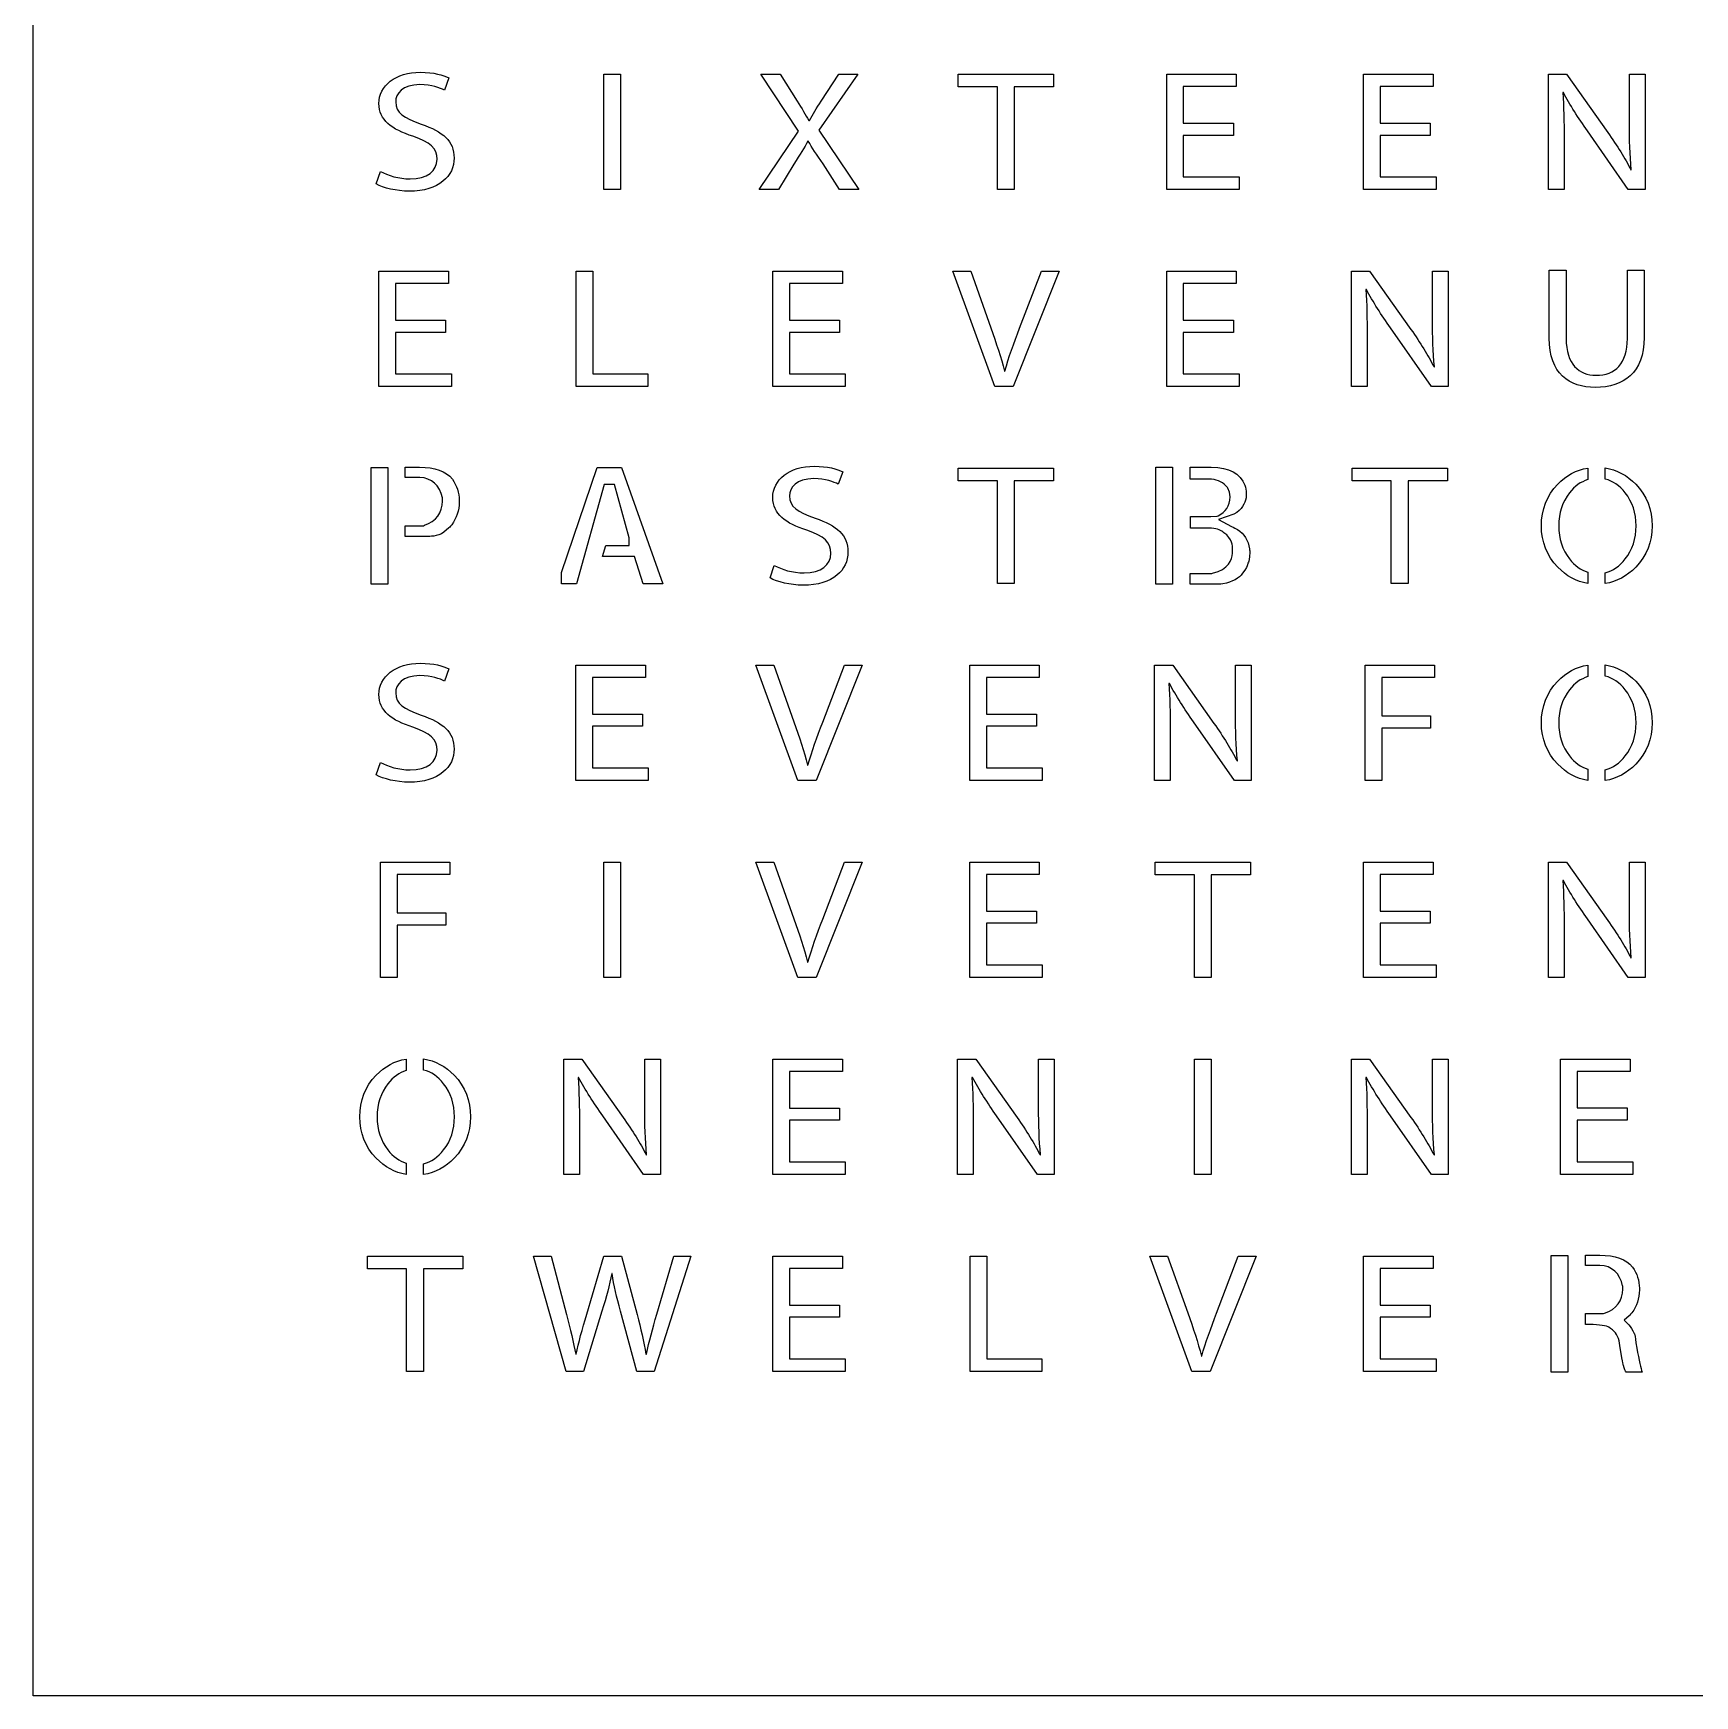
# Model space of a CAD drawing. Extents: x 9 to 290, y 9 to 290.
# Drawn here: x 9 to 149.4, y 9.1 to 149.6 of the extents above; entities that cross this region are included whole.
import ezdxf

# ---------------------------------------------------------------- set-up
doc = ezdxf.new("R2010")
doc.units = 0
doc.layers.get('0').update_dxf_attribs({"linetype": 'CONTINUOUS'})

msp = doc.modelspace()

# ---------------------------------------------------------------- linework, layer by layer
at = {"color": 1}
for points in [[(289.947738, 9.099226), (8.959925, 9.099226), (8.959925, 290.087074), (289.947738, 290.087074)], [(58.594026, 136.394534), (57.189805, 136.394534), (57.189805, 146.144148), (58.594026, 146.144148)], [(90.468513, 145.07479), (87.158464, 145.07479), (87.158464, 146.144148), (95.215853, 146.144148), (95.215853, 145.07479), (91.889269, 145.07479), (91.889269, 136.394534), (90.468513, 136.394534)], [(110.410336, 140.965481), (106.181138, 140.965481), (106.181138, 137.450108), (110.894026, 137.450108), (110.894026, 136.39453), (104.775538, 136.39453), (104.775538, 146.144148), (110.65287, 146.144148), (110.65287, 145.08857), (106.181138, 145.08857), (106.181138, 142.0059), (110.410336, 142.0059)], [(127.057952, 140.965481), (122.827372, 140.965481), (122.827372, 137.450108), (127.541642, 137.450108), (127.541642, 136.39453), (121.423154, 136.39453), (121.423154, 146.144148), (127.300487, 146.144148), (127.300487, 145.08857), (122.827372, 145.08857), (122.827372, 142.007276), (127.057952, 142.007276)], [(43.819846, 124.317858), (39.590649, 124.317858), (39.590649, 120.802485), (44.303536, 120.802485), (44.303536, 119.746907), (38.185048, 119.746907), (38.185048, 129.496524), (44.06238, 129.496524), (44.06238, 128.440946), (39.590649, 128.440946), (39.590649, 125.358277), (43.819846, 125.358277)], [(54.864365, 129.496524), (56.268586, 129.496524), (56.268586, 120.802488), (60.919462, 120.802488), (60.919462, 119.746911), (54.864365, 119.746911)], [(77.115093, 124.317858), (72.885895, 124.317858), (72.885895, 120.802485), (77.598782, 120.802485), (77.598782, 119.746911), (71.480295, 119.746911), (71.480295, 129.496524), (77.357627, 129.496524), (77.357627, 128.440946), (72.885895, 128.440946), (72.885895, 125.358277), (77.115093, 125.358277)], [(110.410336, 124.317858), (106.181138, 124.317858), (106.181138, 120.802488), (110.894026, 120.802488), (110.894026, 119.746911), (104.775538, 119.746911), (104.775538, 129.496521), (110.65287, 129.496521), (110.65287, 128.440943), (106.181138, 128.440943), (106.181138, 125.358273), (110.410336, 125.358273)], [(37.522207, 112.891615), (38.926425, 112.891615), (38.926425, 103.026241), (37.522207, 103.026241)], [(60.511919, 103.053818), (59.780181, 105.375804), (57.079227, 105.375804), (57.352076, 106.314256), (59.344719, 106.314256), (59.344719, 106.952282), (58.087949, 111.452953), (57.232188, 111.452953), (54.870232, 103.053818), (53.610706, 103.053818), (53.610706, 104.026711), (56.632741, 112.894377), (58.69153, 112.894377), (62.171075, 103.053818)], [(90.468517, 111.779551), (87.158468, 111.779551), (87.158468, 112.848908), (95.215853, 112.848908), (95.215853, 111.779551), (91.889273, 111.779551), (91.889273, 103.099291), (90.468517, 103.099291)], [(103.869471, 112.910189), (105.273692, 112.910189), (105.273692, 103.046194), (103.869471, 103.046194)], [(123.763065, 111.779544), (120.454402, 111.779544), (120.454402, 112.848901), (128.510401, 112.848901), (128.510401, 111.779544), (125.183828, 111.779544), (125.183828, 103.099291), (123.763065, 103.099291)], [(42.335252, 107.074107)], [(60.467466, 91.023997), (56.236893, 91.023997), (56.236893, 87.507245), (60.951156, 87.507245), (60.951156, 86.451667), (54.832672, 86.451667), (54.832672, 96.201285), (60.708624, 96.201285), (60.708624, 95.145703), (56.236893, 95.145703), (56.236893, 92.064413), (60.467466, 92.064413)], [(93.762716, 91.022618), (89.533515, 91.022618), (89.533515, 87.507245), (94.246402, 87.507245), (94.246402, 86.451667), (88.127911, 86.451667), (88.127911, 96.201285), (94.005243, 96.201285), (94.005243, 95.145703), (89.533512, 95.145703), (89.533512, 92.063033), (93.762712, 92.063033)], [(121.551315, 96.201281), (127.413485, 96.201281), (127.413485, 95.145707), (122.956915, 95.145707), (122.956915, 91.904562), (127.073114, 91.904562), (127.073114, 90.862764), (122.956915, 90.862764), (122.956915, 86.451667), (121.551315, 86.451667)], [(38.313209, 79.553658), (44.175379, 79.553658), (44.175379, 78.498084), (39.718809, 78.498084), (39.718809, 75.256939), (43.835008, 75.256939), (43.835008, 74.215141), (39.718809, 74.215141), (39.718809, 69.804048), (38.313209, 69.804048)], [(58.594026, 69.804048), (57.189805, 69.804048), (57.189805, 79.553658), (58.594026, 79.553658)], [(93.762716, 74.374998), (89.533515, 74.374998), (89.533515, 70.859625), (94.246406, 70.859625), (94.246406, 69.804048), (88.127915, 69.804048), (88.127915, 79.553661), (94.005247, 79.553661), (94.005247, 78.498084), (89.533515, 78.498084), (89.533515, 75.415414), (93.762716, 75.415414)], [(107.115445, 78.4843), (103.806783, 78.4843), (103.806783, 79.553658), (111.862781, 79.553658), (111.862781, 78.4843), (108.536208, 78.4843), (108.536208, 69.804044), (107.115445, 69.804044)], [(127.057952, 74.374995), (122.828755, 74.374995), (122.828755, 70.859622), (127.541642, 70.859622), (127.541642, 69.804044), (121.423158, 69.804044), (121.423158, 79.553661), (127.300487, 79.553661), (127.300487, 78.498084), (122.828755, 78.498084), (122.828755, 75.41541), (127.057952, 75.41541)], [(77.115096, 57.727371), (72.885899, 57.727371), (72.885899, 54.211998), (77.598786, 54.211998), (77.598786, 53.156421), (71.480299, 53.156421), (71.480299, 62.906038), (77.357631, 62.906038), (77.357631, 61.85046), (72.885899, 61.85046), (72.885899, 58.76779), (77.115096, 58.76779)], [(108.536892, 53.156421), (107.132671, 53.156421), (107.132671, 62.906034), (108.536892, 62.906034)], [(143.705572, 57.727371), (139.474995, 57.727371), (139.474995, 54.211998), (144.189265, 54.211998), (144.189265, 53.156421), (138.070778, 53.156421), (138.070778, 62.906038), (143.948106, 62.906038), (143.948106, 61.85046), (139.474995, 61.85046), (139.474995, 58.769166), (143.705572, 58.769166)], [(40.524959, 45.189054), (37.216293, 45.189054), (37.216293, 46.258411), (45.272298, 46.258411), (45.272298, 45.189054), (41.947094, 45.189054), (41.947094, 36.508801), (40.524959, 36.508801)], [(77.115096, 41.079748), (72.885895, 41.079748), (72.885895, 37.564375), (77.598786, 37.564375), (77.598786, 36.508804), (71.480299, 36.508804), (71.480299, 46.258411), (77.357631, 46.258411), (77.357631, 45.202833), (72.885895, 45.202833), (72.885895, 42.120163), (77.115096, 42.120163)], [(88.159615, 46.258411), (89.563836, 46.258411), (89.563836, 37.564372), (94.214712, 37.564372), (94.214712, 36.508797), (88.159615, 36.508797)], [(127.057959, 41.079748), (122.828758, 41.079748), (122.828758, 37.564372), (127.541649, 37.564372), (127.541649, 36.508797), (121.423161, 36.508797), (121.423161, 46.258408), (127.30049, 46.258408), (127.30049, 45.202833), (122.828758, 45.202833), (122.828758, 42.120163), (127.057959, 42.120163)], [(137.288285, 46.301129), (138.692503, 46.301129), (138.692503, 36.435755), (137.288285, 36.435755)]]:
    msp.add_lwpolyline(points, close=True, dxfattribs=at)
for points in [[(73.256576, 138.534624), (71.948823, 136.394534), (70.333761, 136.394534), (73.660344, 141.326528), (70.463297, 146.144148), (72.094894, 146.144148), (73.530808, 143.857986)], [(75.564793, 143.857986), (77.050312, 146.144148), (78.665374, 146.144148), (75.355328, 141.399567), (78.745299, 136.394534), (77.115071, 136.394534)], [(137.044833, 136.394537), (137.044833, 146.144151), (138.57997, 146.144151), (142.066405, 141.210778)], [(143.890911, 142.065174), (143.890911, 146.144162), (145.215206, 146.144162), (145.215206, 136.394544), (143.794451, 136.394544), (140.33971, 141.341687)], [(44.102851, 145.818929), (43.714245, 144.792289)], [(138.304348, 144.596614), (138.256117, 144.582821)], [(74.531264, 142.209851), (74.580872, 142.209851)], [(138.369115, 140.56033), (138.369115, 136.39452), (137.044833, 136.394537)], [(74.466477, 140.473525), (74.434797, 140.473525)], [(37.951291, 136.864437), (38.306824, 137.920015)], [(77.115071, 136.394534), (75.727385, 138.548404)], [(144.020461, 138.044045), (144.052141, 138.057838)], [(90.241716, 119.746907), (86.690512, 129.496524), (88.20911, 129.496524), (89.904097, 124.694063)], [(92.341826, 124.678904), (94.182885, 129.496524), (95.683569, 129.496524), (91.79337, 119.746907), (90.241716, 119.746907)], [(120.397214, 119.746914), (120.397214, 129.496524), (121.93235, 129.496524), (125.418785, 124.563151)], [(127.243291, 125.417547), (127.243291, 129.496535), (128.567586, 129.496535), (128.567586, 119.746921), (127.146831, 119.746921), (123.69209, 124.69406)], [(137.118553, 123.833476), (137.118553, 129.575765), (138.537929, 129.575765)], [(138.537929, 129.575765), (138.537929, 123.804541)], [(143.720727, 123.804541), (143.720727, 129.575765), (145.141486, 129.575765), (145.141486, 123.891353)], [(121.656729, 127.948987), (121.608497, 127.935194)], [(121.721495, 123.9127), (121.721495, 119.746896), (120.397214, 119.746914)], [(91.065784, 121.047778), (91.098839, 121.047778)], [(127.372841, 121.396418), (127.404521, 121.410211)], [(41.635658, 112.05785), (40.402319, 112.05785), (40.402319, 112.921876), (41.614989, 112.921876)], [(77.398098, 112.523693), (77.009492, 111.497053)], [(108.56999, 111.908392), (106.748221, 111.909803), (106.748221, 112.910263), (108.546562, 112.910263)], [(140.365208, 112.848911), (140.365208, 111.867749)], [(141.841085, 111.913225), (141.841085, 112.859936)], [(110.129927, 110.404956), (110.080326, 110.801842), (109.949411, 111.138081), (109.902558, 111.198716)], [(43.555263, 110.056937), (43.555263, 110.302231), (43.551135, 110.322904)], [(44.96638, 110.124463), (44.96638, 109.981147)], [(111.495568, 110.716427), (111.495568, 110.526259)], [(108.56448, 107.757713), (106.778543, 107.759124), (106.778543, 108.745797), (108.516244, 108.745797), (109.028876, 108.784384), (109.112936, 108.820212)], [(110.712843, 109.090344), (110.451014, 108.945649), (109.141878, 108.511567), (110.241553, 107.91901)], [(40.402309, 107.073469), (40.402309, 107.978837), (41.942956, 107.978837), (42.031147, 108.010552)], [(44.100971, 107.805225), (43.66964, 107.430398)], [(110.326957, 105.668606), (110.328368, 106.00209)], [(71.246537, 103.569198), (71.60207, 104.624775)], [(111.699498, 104.895596), (111.637487, 104.82256), (111.616814, 104.676489)], [(140.365208, 104.051519), (140.365208, 103.099294)], [(141.841085, 103.088266), (141.841085, 104.004666)], [(106.771618, 103.037929), (106.771618, 103.940542), (108.586489, 103.940542), (108.654018, 103.957087)], [(108.516227, 103.037989), (106.771618, 103.037929)], [(44.102851, 95.876066), (43.714245, 94.849427)], [(73.594096, 86.451667), (70.042895, 96.201285), (71.56149, 96.201285), (73.256478, 91.398824)], [(75.694206, 91.383665), (77.535265, 96.201285), (79.035949, 96.201285), (75.14575, 86.451667), (73.594096, 86.451667)], [(103.749594, 86.451671), (103.749594, 96.201281), (105.284734, 96.201281), (108.771172, 91.267908)], [(110.595667, 92.122304), (110.595667, 96.201292), (111.919963, 96.201292), (111.919963, 86.451674), (110.499211, 86.451674), (107.044466, 91.398817)], [(140.365208, 96.201288), (140.365208, 95.220125)], [(141.841085, 95.265602), (141.841085, 96.212312)], [(105.009109, 94.653744), (104.960873, 94.639951)], [(105.073872, 90.617463), (105.073872, 86.451653), (103.749594, 86.451671)], [(37.951291, 86.921574), (38.306824, 87.977152)], [(74.418164, 87.752535), (74.451219, 87.752535)], [(110.725221, 88.101175), (110.756901, 88.114968)], [(140.365208, 87.403895), (140.365208, 86.451671)], [(141.841085, 86.440643), (141.841085, 87.357043)], [(73.594096, 69.804044), (70.042895, 79.553661), (71.56149, 79.553661), (73.256478, 74.7512)], [(75.694206, 74.736041), (77.535265, 79.553661), (79.035949, 79.553661), (75.14575, 69.804044), (73.594096, 69.804044)], [(137.044833, 69.804051), (137.044833, 79.553661), (138.57997, 79.553661), (142.066405, 74.620288)], [(143.890907, 75.474684), (143.890907, 79.553672), (145.215206, 79.553672), (145.215206, 69.804055), (143.794451, 69.804055), (140.33971, 74.751197)], [(138.304348, 78.006124), (138.256117, 77.992331)], [(138.369115, 73.969844), (138.369115, 69.804033), (137.044833, 69.804051)], [(74.418164, 71.104915), (74.451219, 71.104915)], [(144.020458, 71.453555), (144.052137, 71.467348)], [(40.479482, 62.906045), (40.479482, 61.924882)], [(41.95536, 61.970359), (41.95536, 62.917069)], [(53.806731, 53.156428), (53.806731, 62.906038), (55.341867, 62.906038), (58.828302, 57.972665)], [(60.652808, 58.82706), (60.652808, 62.906049), (61.977104, 62.906049), (61.977104, 53.156431), (60.556348, 53.156431), (57.101607, 58.103573)], [(87.101974, 53.156428), (87.101974, 62.906041), (88.637111, 62.906041), (92.123545, 57.972668)], [(93.948055, 58.827064), (93.948055, 62.906052), (95.27235, 62.906052), (95.27235, 53.156435), (93.851595, 53.156435), (90.396854, 58.103577)], [(120.397217, 53.156424), (120.397217, 62.906038), (121.932354, 62.906038), (125.418788, 57.972665)], [(127.243291, 58.82706), (127.243291, 62.906049), (128.56759, 62.906049), (128.56759, 53.156431), (127.146834, 53.156431), (123.692093, 58.103573)], [(55.066246, 61.358501), (55.018014, 61.344708)], [(88.361492, 61.358505), (88.313261, 61.344711)], [(121.656732, 61.358501), (121.6085, 61.344708)], [(55.131012, 57.32222), (55.131012, 53.15641), (53.806731, 53.156428)], [(88.426259, 57.32222), (88.426259, 53.15641), (87.101974, 53.156428)], [(121.721499, 57.322217), (121.721499, 53.156407), (120.397217, 53.156424)], [(60.782359, 54.805931), (60.814038, 54.819725)], [(94.077605, 54.805935), (94.109285, 54.819729)], [(127.372841, 54.805931), (127.404521, 54.819725)], [(40.479482, 54.108652), (40.479482, 53.156428)], [(41.95536, 53.1454), (41.95536, 54.0618)], [(54.008516, 36.508797), (51.248306, 46.258415), (52.733832, 46.258415), (54.025051, 41.325041)], [(55.753097, 41.340197), (57.205549, 46.258415), (58.675916, 46.258415), (59.998832, 41.311258)], [(61.660729, 41.340197), (63.099399, 46.258415), (64.535317, 46.258415), (61.451267, 36.508797), (59.98228, 36.508797), (58.609756, 41.586866)], [(106.889343, 36.508797), (103.338139, 46.258411), (104.856737, 46.258411), (106.551724, 41.45595)], [(108.989453, 41.440791), (110.830512, 46.258411), (112.331196, 46.258411), (108.440997, 36.508797), (106.889343, 36.508797)], [(141.401736, 45.467431), (140.168397, 45.467431), (140.168397, 46.331457), (141.381067, 46.331457)], [(57.900066, 44.768755), (57.868387, 44.768755)], [(143.32134, 43.466518), (143.32134, 43.711812), (143.317213, 43.732484)], [(144.732458, 43.534043), (144.732458, 43.390727)], [(57.027781, 41.586866), (55.477489, 36.508797), (54.008516, 36.508797)], [(140.168387, 40.483049), (140.168387, 41.388418), (141.709034, 41.388418), (141.797225, 41.420133)], [(143.867049, 41.214805), (143.435718, 40.839979), (143.835352, 40.43208)], [(142.143112, 40.251543), (142.09626, 40.276343)], [(144.290107, 39.716876), (144.306652, 39.682445), (144.328701, 39.646613)], [(54.832583, 37.95574), (54.864263, 37.95574)], [(60.75813, 37.970895), (60.789809, 37.970895)], [(144.43894, 38.920389), (144.521606, 38.48214)], [(107.71341, 37.809669), (107.746466, 37.809669)], [(143.392993, 37.009018), (143.370945, 37.06414)], [(144.969468, 36.435755), (143.60521, 36.435755)]]:
    msp.add_lwpolyline(points, dxfattribs=at)
for points in [[(38.177287, 143.648517), (38.177287, 145.167116), (39.581508, 146.295729), (41.696798, 146.295729)], [(41.696798, 146.295729), (42.811628, 146.295729), (43.619161, 146.064219), (44.102851, 145.818929)], [(41.648566, 145.253934), (40.16442, 145.253934), (39.598046, 144.458805), (39.598046, 143.793213)], [(43.714245, 144.792289), (43.360088, 144.964544), (42.633864, 145.253934), (41.648566, 145.253934)], [(41.050499, 140.885552), (39.274207, 141.449171), (38.177287, 142.274614), (38.177287, 143.648517)], [(39.598046, 143.793213), (39.598046, 142.88233), (40.259504, 142.433089), (41.761565, 141.912192)], [(73.530808, 143.857986), (73.934569, 143.221332), (74.240498, 142.730749), (74.531264, 142.209851)], [(74.580872, 142.209851), (74.888177, 142.788629), (75.162405, 143.236491), (75.564793, 143.857986)], [(138.256117, 144.582821), (138.337421, 143.352233), (138.369115, 142.180902), (138.369115, 140.56033)], [(140.33971, 141.341687), (139.580409, 142.427582), (138.854184, 143.541037), (138.304348, 144.596614)], [(41.761565, 141.912192), (43.602623, 141.276917), (44.538309, 140.480408), (44.538309, 139.048628)], [(144.052141, 138.057838), (143.923983, 139.360082), (143.890911, 140.546572), (143.890911, 142.065174)], [(43.101019, 138.94803), (43.101019, 139.858913), (42.520862, 140.379814), (41.050499, 140.885552)], [(142.066405, 141.210778), (142.873934, 140.068382), (143.503698, 139.041746), (144.020461, 138.044045)], [(74.434797, 140.473525), (74.128872, 139.909903), (73.821571, 139.38763), (73.256576, 138.534624)], [(75.727385, 138.548404), (75.162391, 139.373851), (74.806858, 139.909903), (74.466477, 140.473525)], [(38.306824, 137.920015), (38.936588, 137.572748), (39.85574, 137.283361), (40.825878, 137.283361)], [(44.538309, 139.048628), (44.538309, 137.543809), (43.295322, 136.242942), (40.728035, 136.242942)], [(40.825878, 137.283361), (42.263172, 137.283361), (43.101019, 137.962733), (43.101019, 138.94803)], [(40.728035, 136.242942), (39.679351, 136.242942), (38.532824, 136.517173), (37.951291, 136.864437)], [(121.608497, 127.935194), (121.689801, 126.704607), (121.721495, 125.533275), (121.721495, 123.9127)], [(123.69209, 124.69406), (122.932789, 125.779955), (122.206564, 126.89341), (121.656729, 127.948987)], [(127.404521, 121.410211), (127.276364, 122.712451), (127.243291, 123.898941), (127.243291, 125.417547)], [(89.904097, 124.694063), (90.372628, 123.376661), (90.775017, 122.19155), (91.065784, 121.047778)], [(91.098839, 121.047778), (91.40614, 122.176388), (91.858136, 123.406975), (92.341826, 124.678904)], [(125.418785, 124.563151), (126.226314, 123.420751), (126.856078, 122.394119), (127.372841, 121.396418)], [(141.025287, 119.66767), (138.797002, 119.66767), (137.118553, 120.808687), (137.118553, 123.833476)], [(138.537929, 123.804541), (138.537929, 121.620347), (139.61969, 120.69293), (141.073519, 120.69293)], [(145.141486, 123.891353), (145.141486, 120.895502), (143.381732, 119.66767), (141.025287, 119.66767)], [(141.073519, 120.69293), (142.688577, 120.69293), (143.720727, 121.647909), (143.720727, 123.804541)], [(41.614989, 112.921876), (42.906208, 112.921876), (43.839139, 112.585637), (44.390354, 111.921424)], [(71.472534, 110.353278), (71.472534, 111.87188), (72.876755, 113.000489), (74.992045, 113.000489)], [(74.992045, 113.000489), (76.106875, 113.000489), (76.914408, 112.768979), (77.398098, 112.523693)], [(108.546562, 112.910263), (110.067916, 112.910263), (110.991202, 112.41279), (111.370166, 111.390289)], [(137.829619, 111.479143), (138.551709, 112.235685), (139.404715, 112.694571), (140.365208, 112.848911)], [(141.841085, 112.859936), (142.822245, 112.70973), (143.693168, 112.246709), (144.43042, 111.47776)], [(43.551135, 110.322904), (43.319625, 111.414309), (42.643004, 112.016511), (41.635658, 112.05785)], [(44.390354, 111.921424), (44.767943, 111.366074), (44.96638, 110.755603), (44.96638, 110.124463)], [(74.943813, 111.958695), (73.459667, 111.958695), (72.893293, 111.163566), (72.893293, 110.497973)], [(77.009492, 111.497053), (76.655335, 111.669308), (75.929111, 111.958695), (74.943813, 111.958695)], [(109.902558, 111.198716), (109.581467, 111.613498), (109.132229, 111.851895), (108.56999, 111.908392)], [(111.370166, 111.390289), (111.455602, 111.187717), (111.495568, 110.969986), (111.495568, 110.716427)], [(136.448826, 107.973415), (136.448826, 109.337673), (136.913223, 110.517273), (137.829619, 111.479143)], [(140.365208, 111.867749), (139.783676, 111.689984), (139.266916, 111.317913), (138.828696, 110.759808)], [(143.538828, 110.759808), (143.060645, 111.370279), (142.49014, 111.758885), (141.841085, 111.913225)], [(144.43042, 111.47776), (145.346813, 110.515891), (145.81121, 109.33767), (145.81121, 107.973411)], [(42.031147, 108.010552), (43.027472, 108.36195), (43.555263, 109.070261), (43.555263, 110.056937)], [(44.96638, 109.981147), (44.96638, 109.253543), (44.755539, 108.607236), (44.337995, 108.060159)], [(74.345746, 107.590313), (72.569454, 108.153931), (71.472534, 108.979375), (71.472534, 110.353278)], [(72.893293, 110.497973), (72.893293, 109.58709), (73.554751, 109.137849), (75.056811, 108.616952)], [(109.112936, 108.820212), (109.767504, 109.10133), (110.129927, 109.663569), (110.129927, 110.404956)], [(111.495568, 110.526259), (111.495568, 110.012251), (111.23925, 109.542341), (110.712843, 109.090344)], [(138.828696, 110.759808), (138.22098, 109.985348), (137.913679, 109.042772), (137.913679, 107.958256)], [(144.452469, 107.958256), (144.452469, 109.042772), (144.145161, 109.985348), (143.538828, 110.759808)], [(75.056811, 108.616952), (76.89787, 107.981677), (77.833556, 107.185172), (77.833556, 105.753389)], [(42.335252, 107.074174), (42.335252, 107.074174), (41.362799, 107.05837), (40.402309, 107.073469)], [(43.66964, 107.430398), (43.170354, 107.035683), (42.335252, 107.074107), (42.335252, 107.074107)], [(44.337995, 108.060159), (44.267711, 107.966455), (44.187786, 107.881015), (44.100971, 107.805225)], [(76.396266, 105.652791), (76.396266, 106.563673), (75.816109, 107.084574), (74.345746, 107.590313)], [(109.602143, 107.388397), (109.42162, 107.595107), (109.089511, 107.712236), (108.56448, 107.757713)], [(110.328368, 106.00209), (110.353168, 106.237735), (110.338034, 106.888169), (109.602143, 107.388397)], [(110.241553, 107.91901), (110.448259, 107.807391), (110.617755, 107.720572), (110.750046, 107.657185)], [(110.750046, 107.657185), (111.341228, 107.300273), (111.678847, 106.760082), (111.767041, 106.01594)], [(137.830998, 104.477332), (136.913226, 105.43507), (136.448826, 106.611912), (136.448826, 107.973415)], [(137.913679, 107.958256), (137.913679, 106.88063), (138.22098, 105.940809), (138.828696, 105.166353)], [(143.540207, 105.169108), (144.146544, 105.942188), (144.452469, 106.88063), (144.452469, 107.958256)], [(145.81121, 107.973411), (145.81121, 106.611912), (145.346813, 105.436443), (144.43042, 104.477328)], [(77.833556, 105.753389), (77.833556, 104.24857), (76.590569, 102.947702), (74.023282, 102.947702)], [(74.121125, 103.988121), (75.558419, 103.988121), (76.396266, 104.667493), (76.396266, 105.652791)], [(108.654018, 103.957087), (110.008624, 104.304351), (110.311798, 105.080183), (110.326957, 105.668606)], [(111.800096, 105.721039), (111.764265, 105.165693), (111.717412, 104.957607), (111.699498, 104.895596)], [(111.767041, 106.01594), (111.791841, 105.897428), (111.800096, 105.817503), (111.800096, 105.721039)], [(71.60207, 104.624775), (72.231835, 104.277508), (73.150986, 103.988121), (74.121125, 103.988121)], [(111.616814, 104.676489), (111.598893, 104.585536), (111.518971, 104.356784), (111.192377, 103.961285)], [(140.365208, 103.099294), (139.404715, 103.253634), (138.553088, 103.716655), (137.830998, 104.477332)], [(138.828696, 105.166353), (139.266913, 104.605489), (139.783676, 104.230663), (140.365208, 104.051519)], [(141.841085, 104.004666), (142.491516, 104.161762), (143.063407, 104.551747), (143.540207, 105.169108)], [(144.43042, 104.477328), (143.691792, 103.705627), (142.822245, 103.239851), (141.841085, 103.088266)], [(74.023282, 102.947702), (72.974598, 102.947702), (71.82807, 103.221934), (71.246537, 103.569198)], [(109.529087, 103.051782), (109.32927, 103.044903), (108.972358, 103.037989), (108.516227, 103.037989)], [(111.192377, 103.961285), (110.891965, 103.536851), (110.335236, 103.235061), (109.529087, 103.051782)], [(38.177287, 93.705654), (38.177287, 95.224253), (39.581508, 96.352866), (41.696798, 96.352866)], [(41.696798, 96.352866), (42.811628, 96.352866), (43.619161, 96.121356), (44.102851, 95.876066)], [(137.829619, 94.83152), (138.551709, 95.588062), (139.404715, 96.046948), (140.365208, 96.201288)], [(141.841085, 96.212312), (142.822248, 96.062107), (143.693168, 95.599086), (144.43042, 94.830137)], [(41.648566, 95.311071), (40.16442, 95.311071), (39.598046, 94.515942), (39.598046, 93.85035)], [(43.714245, 94.849427), (43.360088, 95.021681), (42.633864, 95.311071), (41.648566, 95.311071)], [(104.960873, 94.639951), (105.042182, 93.409363), (105.073872, 92.238032), (105.073872, 90.617463)], [(107.044466, 91.398817), (106.285165, 92.484712), (105.558944, 93.598167), (105.009109, 94.653744)], [(136.448826, 91.325792), (136.448826, 92.69005), (136.913223, 93.86965), (137.829619, 94.83152)], [(140.365208, 95.220125), (139.783676, 95.042361), (139.266913, 94.67029), (138.828696, 94.112185)], [(143.538828, 94.112185), (143.060648, 94.722656), (142.490143, 95.111262), (141.841085, 95.265602)], [(144.43042, 94.830137), (145.346813, 93.868267), (145.811213, 92.690046), (145.811213, 91.325788)], [(41.050499, 90.942689), (39.274207, 91.506308), (38.177287, 92.331751), (38.177287, 93.705654)], [(39.598046, 93.85035), (39.598046, 92.939467), (40.259504, 92.490226), (41.761565, 91.969329)], [(138.828696, 94.112185), (138.22098, 93.337725), (137.913679, 92.395149), (137.913679, 91.310633)], [(144.452469, 91.310633), (144.452469, 92.395149), (144.145164, 93.337725), (143.538828, 94.112185)], [(41.761565, 91.969329), (43.602623, 91.334054), (44.538309, 90.537545), (44.538309, 89.105765)], [(73.256478, 91.398824), (73.725009, 90.081418), (74.127397, 88.896307), (74.418164, 87.752535)], [(74.451219, 87.752535), (74.758524, 88.881148), (75.210517, 90.111736), (75.694206, 91.383665)], [(110.756901, 88.114968), (110.62874, 89.417212), (110.595667, 90.603705), (110.595667, 92.122304)], [(137.830998, 87.829709), (136.913223, 88.787447), (136.448826, 89.964289), (136.448826, 91.325792)], [(145.811213, 91.325788), (145.811213, 89.964289), (145.346813, 88.788819), (144.43042, 87.829705)], [(43.101019, 89.005167), (43.101019, 89.91605), (42.520862, 90.436951), (41.050499, 90.942689)], [(108.771172, 91.267908), (109.578701, 90.125512), (110.208459, 89.098876), (110.725221, 88.101175)], [(137.913679, 91.310633), (137.913679, 90.233006), (138.22098, 89.293186), (138.828696, 88.518729)], [(143.540207, 88.521484), (144.146544, 89.294565), (144.452469, 90.233006), (144.452469, 91.310633)], [(44.538309, 89.105765), (44.538309, 87.600946), (43.295322, 86.300079), (40.728035, 86.300079)], [(40.825878, 87.340498), (42.263172, 87.340498), (43.101019, 88.01987), (43.101019, 89.005167)], [(138.828696, 88.518729), (139.266913, 87.957866), (139.783676, 87.583039), (140.365208, 87.403895)], [(141.841085, 87.357043), (142.491519, 87.514138), (143.063407, 87.904124), (143.540207, 88.521484)], [(38.306824, 87.977152), (38.936588, 87.629885), (39.85574, 87.340498), (40.825878, 87.340498)], [(140.365208, 86.451671), (139.404715, 86.606011), (138.553088, 87.069032), (137.830998, 87.829709)], [(144.43042, 87.829705), (143.691792, 87.058004), (142.822248, 86.592228), (141.841085, 86.440643)], [(40.728035, 86.300079), (39.679351, 86.300079), (38.532824, 86.574311), (37.951291, 86.921574)], [(138.256117, 77.992331), (138.337421, 76.761744), (138.369115, 75.590412), (138.369115, 73.969844)], [(140.33971, 74.751197), (139.580409, 75.837092), (138.854184, 76.950547), (138.304348, 78.006124)], [(73.256478, 74.7512), (73.725009, 73.433798), (74.127397, 72.248687), (74.418164, 71.104915)], [(74.451219, 71.104915), (74.758524, 72.233525), (75.210517, 73.464112), (75.694206, 74.736041)], [(142.066405, 74.620288), (142.873934, 73.477892), (143.503695, 72.451256), (144.020458, 71.453555)], [(144.052137, 71.467348), (143.92398, 72.769592), (143.890907, 73.956085), (143.890907, 75.474684)], [(37.943893, 61.536276), (38.665983, 62.292819), (39.518989, 62.751705), (40.479482, 62.906045)], [(40.479482, 61.924882), (39.89795, 61.747117), (39.381187, 61.375046), (38.94297, 60.816942)], [(41.95536, 62.917069), (42.936522, 62.766864), (43.807442, 62.303843), (44.544695, 61.534894)], [(43.653102, 60.816942), (43.174922, 61.427413), (42.604417, 61.816018), (41.95536, 61.970359)], [(36.5631, 58.030548), (36.5631, 59.394807), (37.027497, 60.574407), (37.943893, 61.536276)], [(38.94297, 60.816942), (38.335254, 60.042482), (38.027953, 59.099906), (38.027953, 58.01539)], [(44.566743, 58.01539), (44.566743, 59.099906), (44.259439, 60.042482), (43.653102, 60.816942)], [(44.544695, 61.534894), (45.461087, 60.573024), (45.925487, 59.394803), (45.925487, 58.030545)], [(55.018014, 61.344708), (55.099319, 60.11412), (55.131012, 58.942789), (55.131012, 57.32222)], [(57.101607, 58.103573), (56.342306, 59.189469), (55.616081, 60.302923), (55.066246, 61.358501)], [(88.313261, 61.344711), (88.394565, 60.114124), (88.426259, 58.942793), (88.426259, 57.32222)], [(90.396854, 58.103577), (89.637553, 59.189472), (88.911328, 60.302927), (88.361492, 61.358505)], [(121.6085, 61.344708), (121.689805, 60.11412), (121.721499, 58.942789), (121.721499, 57.322217)], [(123.692093, 58.103573), (122.932792, 59.189469), (122.206568, 60.302923), (121.656732, 61.358501)], [(37.945272, 54.534465), (37.027497, 55.492204), (36.5631, 56.669045), (36.5631, 58.030548)], [(38.027953, 58.01539), (38.027953, 56.937763), (38.335254, 55.997942), (38.94297, 55.223486)], [(43.654481, 55.226241), (44.260818, 55.999322), (44.566743, 56.937763), (44.566743, 58.01539)], [(45.925487, 58.030545), (45.925487, 56.669045), (45.461087, 55.493576), (44.544695, 54.534462)], [(58.828302, 57.972665), (59.635831, 56.830268), (60.265596, 55.803632), (60.782359, 54.805931)], [(60.814038, 54.819725), (60.685881, 56.121968), (60.652808, 57.308462), (60.652808, 58.82706)], [(92.123545, 57.972668), (92.931078, 56.830272), (93.560839, 55.803636), (94.077605, 54.805935)], [(94.109285, 54.819729), (93.981128, 56.121972), (93.948055, 57.308462), (93.948055, 58.827064)], [(125.418788, 57.972665), (126.226317, 56.830268), (126.856078, 55.803632), (127.372841, 54.805931)], [(127.404521, 54.819725), (127.276364, 56.121968), (127.243291, 57.308458), (127.243291, 58.82706)], [(38.94297, 55.223486), (39.381187, 54.662623), (39.89795, 54.287796), (40.479482, 54.108652)], [(41.95536, 54.0618), (42.605793, 54.218895), (43.177681, 54.60888), (43.654481, 55.226241)], [(40.479482, 53.156428), (39.518989, 53.310768), (38.667362, 53.773789), (37.945272, 54.534465)], [(44.544695, 54.534462), (43.806066, 53.762761), (42.936522, 53.296985), (41.95536, 53.1454)], [(141.381067, 46.331457), (142.672286, 46.331457), (143.605217, 45.995218), (144.156432, 45.331004)], [(143.317213, 43.732484), (143.085703, 44.82389), (142.409082, 45.426092), (141.401736, 45.467431)], [(144.156432, 45.331004), (144.534021, 44.775655), (144.732458, 44.165184), (144.732458, 43.534043)], [(57.868387, 44.768755), (57.67408, 43.799995), (57.431546, 42.845016), (57.027781, 41.586866)], [(58.609756, 41.586866), (58.270758, 42.829857), (58.044758, 43.784836), (57.900066, 44.768755)], [(141.797225, 41.420133), (142.79355, 41.771531), (143.32134, 42.479841), (143.32134, 43.466518)], [(144.732458, 43.390727), (144.732458, 42.663123), (144.521617, 42.016817), (144.104073, 41.46974)], [(54.025051, 41.325041), (54.347514, 40.110992), (54.638277, 38.89556), (54.832583, 37.95574)], [(54.864263, 37.95574), (55.042031, 38.924499), (55.381026, 40.08205), (55.753097, 41.340197)], [(59.998832, 41.311258), (60.306133, 40.153707), (60.59552, 38.997534), (60.75813, 37.970895)], [(60.789809, 37.970895), (61.015809, 39.040256), (61.32311, 40.124772), (61.660729, 41.340197)], [(106.551724, 41.45595), (107.020255, 40.138548), (107.422644, 38.953437), (107.71341, 37.809669)], [(107.746466, 37.809669), (108.053767, 38.938278), (108.505763, 40.168866), (108.989453, 41.440791)], [(144.104073, 41.46974), (144.033789, 41.376035), (143.953864, 41.290596), (143.867049, 41.214805)], [(142.09626, 40.276343), (141.736593, 40.4045), (141.128877, 40.46789), (140.168387, 40.483049)], [(143.02506, 39.093991), (142.88312, 39.612133), (142.596488, 39.982825), (142.143112, 40.251543)], [(143.835352, 40.43208), (143.984178, 40.280495), (144.135763, 40.03934), (144.290107, 39.716876)], [(144.328701, 39.646613), (144.341118, 39.60803), (144.386581, 39.438531), (144.43894, 38.920389)], [(143.370945, 37.06414), (143.370945, 37.06414), (143.304799, 37.294274), (143.02506, 39.093991)], [(144.521606, 38.48214), (144.699375, 37.412783), (144.842691, 36.759594), (144.969468, 36.435755)], [(143.60521, 36.435755), (143.558358, 36.540487), (143.488074, 36.716876), (143.392993, 37.009018)]]:
    msp.add_open_spline(points, degree=3, dxfattribs=at)

doc.saveas('drawing.dxf')
